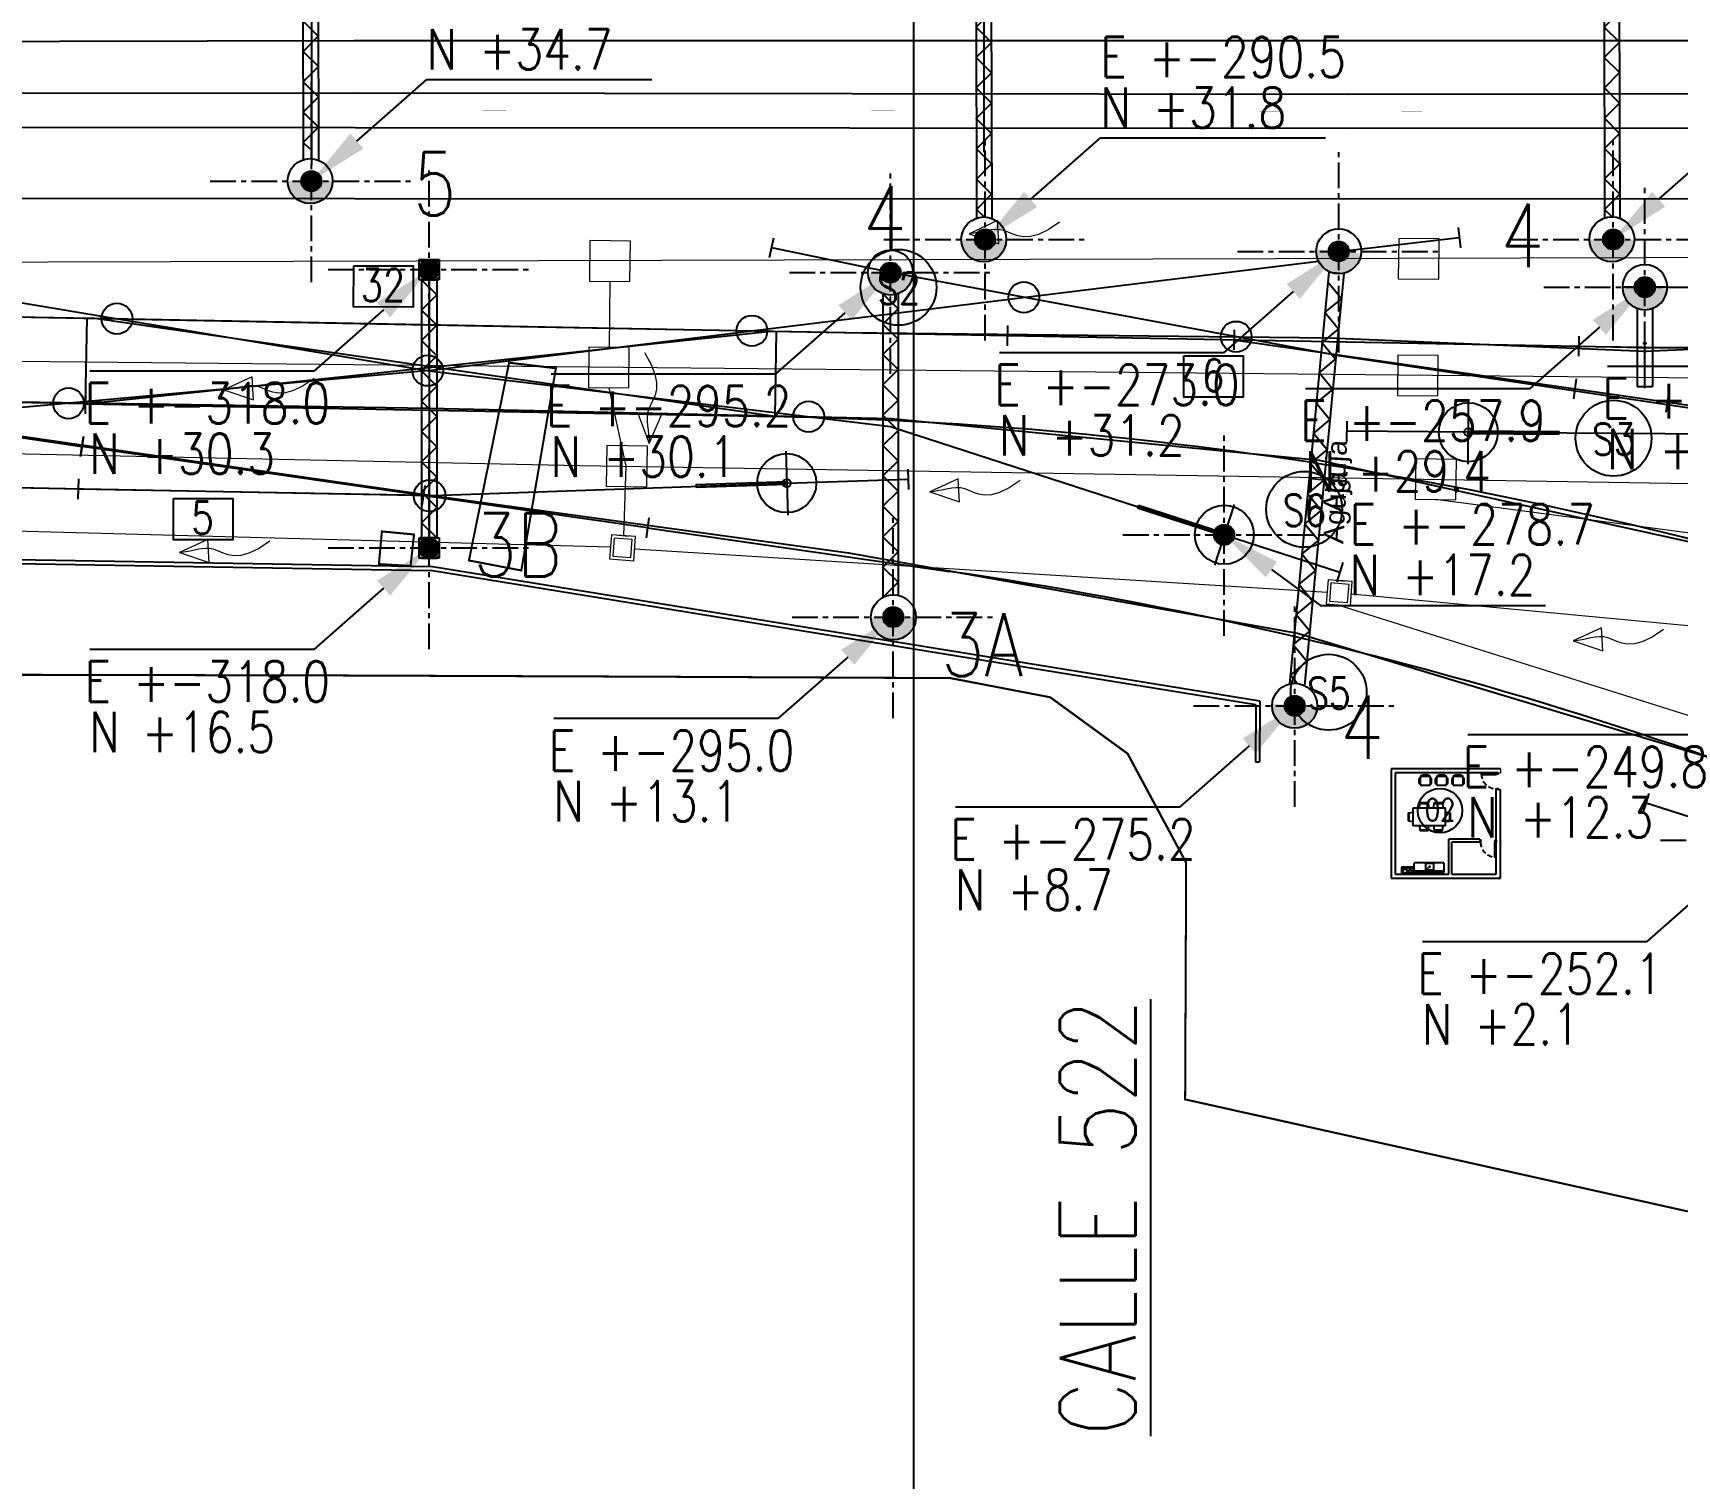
# Model space of a CAD drawing. Header units: millimetres. Extents: x -940 to 1351, y -586 to 711.
# Drawn here: x 261.7 to 343, y 254.4 to 325.9 of the extents above; entities that cross this region are included whole.
import ezdxf
from ezdxf import colors
from ezdxf.entities.mleader import LeaderData, LeaderLine
from ezdxf.enums import TextEntityAlignment as Align
from ezdxf.math import Vec2, Vec3

# ---------------------------------------------------------------- set-up
doc = ezdxf.new("R2010")
doc.units = ezdxf.units.MM
doc.linetypes.add('CENTER', pattern=[50.8, 31.75, -6.35, 6.35, -6.35])
doc.linetypes.add('DASHED2', pattern=[0.375, 0.25, -0.125])
for name, color, linetype in [('00-FUNDACIONES', 3, 'Continuous'), ('00-perfiles', 3, 'Continuous'), ('_FO TESUR', 6, 'Continuous'), ('camaras', 142, 'Continuous'), ('Cambios 1.8', 4, 'Continuous'), ('Catenaria', 2, 'Continuous'), ('CI-Abertura', 1, 'Continuous'), ('CI-Encofrado-g', 4, 'Continuous'), ('CI-Mampostería', 4, 'Continuous'), ('CI-mobiliario', 1, 'Continuous'), ('CI-Sanitarios', 1, 'Continuous'), ('ENad-camaras', 142, 'Continuous'), ('ENad-dato 26 dic 14', 141, 'Continuous'), ('ENad-Vias principales', 2, 'Continuous'), ('GE-Background', 252, 'Continuous'), ('GE-Cotas', 1, 'Continuous'), ('GE-Simbologia', 2, 'Continuous'), ('GE-Textos', 3, 'Continuous'), ('GE-Titulos', 4, 'Continuous'), ('LIMITE PREDIO', 252, 'Continuous'), ('ME-Vias con catenarias', 30, 'Continuous'), ('Nombre de secciòn de emparrillado', 70, 'Continuous'), ('numero locales', 3, 'Continuous'), ('Scr Aguja', 1, 'Continuous'), ('tijera 1 - 8', 4, 'Continuous'), ('unifilar VIAS Ppales', 5, 'DASHED2')]:
    doc.layers.add(name, color=color, linetype=linetype)
for name, color, linetype, lineweight in [('Catenaria textos', 253, 'Continuous', 15), ('CI-DRENAJES ZONA VIAS', 5, 'Continuous', 9), ('CI-PLUVIALES', 3, 'Continuous', 9)]:
    doc.layers.add(name, color=color, linetype=linetype, lineweight=lineweight)
doc.styles.add('Romans', font='romans.shx', dxfattribs={"width": 0.8})
doc.styles.add('Romans PF', font='romans.shx', dxfattribs={"width": 0.8})
doc.styles.get("Standard").update_dxf_attribs({"font": 'arial.ttf'})

# ---------------------------------------------------------------- blocks, each defined once
blk = doc.blocks.new('CB8der')
for p, q in [((0.5, 11.2), (-0.5, 11.2)), ((0, 11.2), (0, -17.05)), ((0, 0), (-2.115, -16.918)), ((0.5, 0), (-0.5, 0)), ((-2.611, -16.856), (-1.619, -16.98)), ((0.5, -17.05), (-0.5, -17.05))]:
    blk.add_line(p, q)
blk = doc.blocks.new('cruce union doble')
at = {"layer": 'tijera 1 - 8'}
for p, q in [((6413336.831, 6135450.078), (6413336.688, 6135449.088)), ((6413364.721, 6135445.552), (6413336.76, 6135449.583)), ((6413342.55, 6135448.748), (6413370.511, 6135444.718)), ((6413353.706, 6135447.645), (6413346.778, 6135448.644)), ((6413336.579, 6135446.971), (6413336.598, 6135447.971)), ((6413353.706, 6135447.645), (6413360.705, 6135447.514)), ((6413353.635, 6135447.15), (6413336.588, 6135447.471)), ((6413353.564, 6135446.656), (6413346.565, 6135446.787)), ((6413353.635, 6135447.15), (6413370.682, 6135446.83)), ((6413370.691, 6135447.33), (6413370.673, 6135446.33)), ((6413353.564, 6135446.656), (6413360.492, 6135445.657)), ((6413370.439, 6135444.223), (6413370.582, 6135445.213))]:
    blk.add_line(p, q, dxfattribs=at)
blk = doc.blocks.new('CAMARA DRENAJE RANURADO')
at = {"layer": 'CI-DRENAJES ZONA VIAS', "ltscale": 2}
blk.add_lwpolyline([(0, -1), (2, -1), (2, 1), (0, 1)], close=True, dxfattribs=at)
blk = doc.blocks.new('CAMARA PL')
at = {"layer": 'CI-PLUVIALES', "ltscale": 2}
for points in [[(0, -0.6), (1.2, -0.6), (1.2, 0.6), (0, 0.6)], [(0.15, -0.45), (1.05, -0.45), (1.05, 0.45), (0.15, 0.45)]]:
    blk.add_lwpolyline(points, close=True, dxfattribs=at)
blk.add_lwpolyline([(0.35, 0.6), (0.85, 0.6)], dxfattribs=at)
blk = doc.blocks.new('CAMB')
at = {"layer": 'GE-Simbologia'}
blk.add_lwpolyline([(6413053.115, 6135476.254), (6413056.051, 6135476.254), (6413056.051, 6135474.216), (6413053.115, 6135474.216)], close=True, dxfattribs=at)
at = {"layer": 'GE-Textos', "style": 'Romans', "width": 0.8}
blk.add_attdef('10', text='', height=1.6, dxfattribs=at).set_placement((6413054.56, 6135474.5), align=Align.CENTER)
blk = doc.blocks.new('numeros locales')
at = {"layer": 'numero locales', "color": 2}
blk.add_circle((0, 0), 1.099, dxfattribs=at)
at = {"layer": 'numero locales', "style": 'Romans', "width": 0.8}
blk.add_attdef('24', text='', height=1.1, dxfattribs=at).set_placement((0.008, -0.511), align=Align.CENTER)
blk = doc.blocks.new('tipo de vias')
at = {"layer": 'Nombre de secciòn de emparrillado', "color": 2}
blk.add_circle((-0.135, -0.628), 1.876, dxfattribs=at)
at = {"layer": 'Nombre de secciòn de emparrillado', "style": 'Romans', "width": 0.8}
blk.add_attdef('S10', text='', height=1.562, dxfattribs=at).set_placement((-0.123, -1.455), align=Align.CENTER)
blk = doc.blocks.new('A$C6F447D39')
at = {"linetype": 'Continuous', "ltscale": 4}
blk.add_line((0.5, 13.762), (0.5, 1), dxfattribs=at)
at = {"layer": 'Catenaria', "linetype": 'Continuous', "ltscale": 4}
for p, q in [((0, 14.762), (1, 14.762)), ((0, 13.762), (0, 14.762)), ((0.125, 13.762), (1, 14.762)), ((1, 14.762), (1, 13.762)), ((1, 13.762), (0, 13.762)), ((0.125, 13.762), (0.875, 13.762)), ((0, 1), (1, 1)), ((0, 0), (0, 1)), ((0, 1), (1, 0)), ((0.125, 1), (0.125, 1.1)), ((0.875, 1), (0.125, 1)), ((1, 1), (1, 0)), ((1, 0), (0, 0)), ((0.125, 0), (0.875, 0))]:
    blk.add_line(p, q, dxfattribs=at)
at = {"layer": 'Catenaria'}
for p, q in [((0.125, 13.762), (0.125, 1.1)), ((0.875, 13.762), (0.875, 1))]:
    blk.add_line(p, q, dxfattribs=at)
blk.add_lwpolyline([(0.875, 1), (0.125, 1.751), (0.875, 2.501), (0.125, 3.252), (0.875, 4.003), (0.125, 4.753), (0.875, 5.504), (0.125, 6.255), (0.875, 7.006), (0.125, 7.756), (0.875, 8.507), (0.125, 9.258), (0.875, 10.008), (0.125, 10.759), (0.875, 11.51), (0.125, 12.26), (0.875, 13.011), (0.125, 13.762)], dxfattribs=at)
blk = doc.blocks.new('A$C0E6C2C1E')
at = {"layer": 'Catenaria'}
for points in [[(2.226, 23.689), (0, 23.689, 1)], [(2.235, 1.113), (0.009, 1.113, 1)]]:
    blk.add_hatch(color=256, dxfattribs=at).paths.add_polyline_path(points)
at = {"linetype": 'Continuous', "ltscale": 4}
blk.add_line((1.491, 12.358), (0.739, 12.365), dxfattribs=at)
at = {"layer": 'Catenaria'}
for p, q in [((0.72, 22.617), (1.469, 22.619)), ((0.72, 22.617), (0.758, 2.164)), ((1.469, 22.617), (1.513, 2.155))]:
    blk.add_line(p, q, dxfattribs=at)
blk.add_lwpolyline([(1.135, 2.226), (0.761, 2.597), (1.51, 3.35), (0.758, 4.099), (1.507, 4.851), (0.755, 5.6), (1.504, 6.353), (0.752, 7.102), (1.501, 7.854), (0.749, 8.603), (1.498, 9.355), (0.745, 10.104), (1.494, 10.857), (0.742, 11.606), (1.491, 12.358), (0.739, 13.107), (1.488, 13.859), (0.736, 14.609), (1.485, 15.361), (0.732, 16.11), (1.482, 16.862), (0.729, 17.611), (1.478, 18.364), (0.726, 19.113), (1.475, 19.865), (0.723, 20.614), (1.472, 21.366), (0.72, 22.115)], dxfattribs=at)
for centre in [(1.113, 23.689), (1.122, 1.113)]:
    blk.add_circle(centre, 1.113, dxfattribs=at)
blk = doc.blocks.new('A$C401A678C')
at = {"layer": 'Catenaria'}
for points in [[(2.231, 28.62), (0.005, 28.62, 1)], [(2.226, 1.113), (0, 1.113, 1)]]:
    blk.add_hatch(color=256, dxfattribs=at).paths.add_polyline_path(points)
for p, q in [((0.724, 27.548), (1.474, 27.549)), ((0.724, 27.548), (0.772, 2.172)), ((1.474, 27.548), (1.529, 2.145))]:
    blk.add_line(p, q, dxfattribs=at)
for points in [[(0.77, 6.027), (1.519, 6.779), (0.766, 7.528), (1.515, 8.281), (0.763, 9.03), (1.512, 9.782), (0.76, 10.531), (1.509, 11.283), (0.757, 12.032), (1.506, 12.785), (0.753, 13.534), (1.502, 14.286), (0.75, 15.035), (1.499, 15.788), (0.747, 16.537), (1.496, 17.289), (0.744, 18.038), (1.493, 18.79), (0.741, 19.539), (1.49, 20.292), (0.737, 21.041), (1.486, 21.793), (0.734, 22.542), (1.483, 23.294), (0.731, 24.043), (1.48, 24.796), (0.728, 25.545), (1.477, 26.297), (0.724, 27.046)], [(0.77, 6.027), (1.522, 5.278), (0.773, 4.526), (1.525, 3.776), (0.776, 3.024), (1.098, 2.703)]]:
    blk.add_lwpolyline(points, dxfattribs=at)
for centre in [(1.118, 28.62), (1.113, 1.113)]:
    blk.add_circle(centre, 1.113, dxfattribs=at)
blk = doc.blocks.new('A$C07126A32')
at = {"layer": 'Catenaria'}
for points in [[(2.226, 18.152), (0, 18.166, 1)], [(2.265, 1.133), (0.039, 1.093, 1)]]:
    blk.add_hatch(color=256, dxfattribs=at).paths.add_polyline_path(points)
for p, q in [((0.731, 17.114), (0.638, 2.1)), ((1.482, 17.109), (1.39, 2.2))]:
    blk.add_line(p, q, dxfattribs=at)
blk.add_lwpolyline([(0.638, 2.1), (1.394, 2.846), (0.648, 3.601), (1.403, 4.348), (0.657, 5.103), (1.412, 5.849), (0.666, 6.604), (1.421, 7.35), (0.675, 8.106), (1.431, 8.852), (0.685, 9.607), (1.44, 10.353), (0.694, 11.108), (1.449, 11.854), (0.703, 12.61), (1.459, 13.356), (0.713, 14.111), (1.468, 14.857), (0.722, 15.612), (1.477, 16.358), (0.731, 17.114)], dxfattribs=at)
for centre in [(1.113, 18.159), (1.152, 1.113)]:
    blk.add_circle(centre, 1.113, dxfattribs=at)
blk = doc.blocks.new('A$C0E88229D')
at = {"layer": 'Catenaria'}
blk.add_hatch(color=256, dxfattribs=at).paths.add_polyline_path([(2.226, 4.906), (0, 4.906, 1)])
at = {"linetype": 'Continuous', "ltscale": 4}
blk.add_line((1.113, 0), (1.113, 3.161), dxfattribs=at)
at = {"color": 1}
for p, q in [((1.013, 2.129), (1.113, 2.129)), ((1.013, 1.729), (1.113, 1.729)), ((1.113, 2.129), (1.213, 2.129)), ((1.113, 1.729), (1.213, 1.729))]:
    blk.add_line(p, q, dxfattribs=at)
at = {"layer": 'Catenaria'}
for p, q in [((0, 4.906), (2.226, 4.906)), ((0.738, 3.858), (0.738, 0)), ((1.488, 3.858), (1.488, 0))]:
    blk.add_line(p, q, dxfattribs=at)
at = {"layer": 'Catenaria', "linetype": 'Continuous', "ltscale": 4}
for p, q in [((1.488, 1.929), (0.738, 1.929)), ((1.488, 0), (0.738, 0))]:
    blk.add_line(p, q, dxfattribs=at)
at = {"layer": 'Catenaria'}
blk.add_circle((1.113, 4.906), 1.113, dxfattribs=at)
blk = doc.blocks.new('A$C78B27864')
at = {"color": 3, "linetype": 'Continuous', "ltscale": 4}
blk.add_line((4.978, 2.076), (4.978, -1.076), dxfattribs=at)
at = {"color": 1}
blk.add_line((0.488, 0.564), (0.488, 0.435), dxfattribs=at)
at = {"layer": 'Catenaria', "color": 4, "linetype": 'Continuous', "ltscale": 4}
blk.add_line((10.978, 1), (10.978, 0), dxfattribs=at)
at = {"layer": 'Catenaria', "color": 3, "linetype": 'Continuous', "ltscale": 4}
for p, q in [((4.988, 0.564), (0.488, 0.564)), ((4.988, 0.435), (0.488, 0.435)), ((4.978, 0.5), (10.978, 0.5))]:
    blk.add_line(p, q, dxfattribs=at)
at = {"layer": 'Catenaria', "color": 1, "linetype": 'Continuous', "ltscale": 4}
for radius in [1.459, 0.2]:
    blk.add_circle((4.978, 0.5), radius, dxfattribs=at)
blk = doc.blocks.new('Muerto de anclaje')
at = {"layer": 'Catenaria', "color": 4, "linetype": 'Continuous', "ltscale": 4}
blk.add_line((349.682, 291.64), (349.69, 292.64), dxfattribs=at)
at = {"layer": 'Catenaria', "color": 3, "linetype": 'Continuous', "ltscale": 4}
blk.add_line((355.686, 292.093), (349.686, 292.14), dxfattribs=at)
at = {"layer": 'Catenaria', "color": 1, "linetype": 'Continuous', "ltscale": 4}
blk.add_circle((355.686, 292.093), 0.2, dxfattribs=at)
blk = doc.blocks.new('COORDENADAS 4.0')
at = {"layer": 'GE-Cotas', "ltscale": 4}
h = blk.add_hatch(color=256, dxfattribs=at)
h.dxf.hatch_style = 1
h.paths.add_polyline_path([(0, 0.5, 0.414214), (-0.5, 0), (0, 0)])
h.paths.add_polyline_path([(0, 0.5), (0, 0), (0.5, 0, 0.414214)])
h.paths.add_polyline_path([(0.5, 0), (0, 0), (0, -0.5, 0.414214)])
h.paths.add_polyline_path([(0, 0), (-0.5, 0, 0.414214), (0, -0.5)])
at = {"layer": 'GE-Cotas', "linetype": 'CENTER', "ltscale": 0.04}
for p, q in [((0, -5), (0, 5)), ((-5, 0), (5, 0))]:
    blk.add_line(p, q, dxfattribs=at)
at = {"layer": 'GE-Cotas', "ltscale": 4}
blk.add_circle((0, 0), 0.5, dxfattribs=at)
at = {"layer": 'GE-Cotas', "color": 3, "ltscale": 4, "style": 'Romans', "width": 0.8}
for tag, p in [('COORDENADASX', (5.7, 8.02)), ('COORDENADASY', (5.7, 5.518))]:
    blk.add_attdef(tag, p, '', height=2, dxfattribs=at)
at = {"layer": 'GE-Cotas', "color": 2, "ltscale": 4}
ml = blk.add_multileader_mtext('Standard', dxfattribs=at)
ml.set_content('', color=2)
ml.set_leader_properties()
ml.build(insert=Vec2(0, 0))
ml.multileader.update_dxf_attribs({"text_right_attachment_type": 6, "dogleg_length": 0.36, "arrow_head_size": 3})
ctx = ml.context
ctx.base_point, ctx.arrow_head_size = Vec3(16.826, 5.02), 3
ctx.right_attachment = 6
notes = []
notes.append((ctx, [(0, (1, 1, 0), (5.7, 5.02), (1, 0), 11.126, [(0, [(0, 0)], 0, [])])]))
ctx.mtext.insert, ctx.mtext.flow_direction = Vec3(18.826, 7.02), 5
for ctx, leaders in notes:
    for number, flags, end, landing, length, lines in leaders:
        leader = LeaderData()
        leader.index, (leader.has_last_leader_line, leader.has_dogleg_vector, leader.attachment_direction) = number, flags
        leader.last_leader_point, leader.dogleg_vector, leader.dogleg_length = Vec3(end), Vec3(landing), length
        for number, points, colour, breaks in lines:
            line = LeaderLine()
            line.index, line.vertices, line.color, line.breaks = number, Vec3.list(points), colors.encode_raw_color(colour), breaks
            leader.lines.append(line)
        ctx.leaders.append(leader)
blk = doc.blocks.new('COORDENADAS 4.1')
at = {"layer": 'GE-Cotas', "ltscale": 4}
h = blk.add_hatch(color=256, dxfattribs=at)
h.dxf.hatch_style = 1
h.paths.add_polyline_path([(0, 0.5, 0.414214), (-0.5, 0), (0, 0)])
h.paths.add_polyline_path([(0, 0.5), (0, 0), (0.5, 0, 0.414214)])
h.paths.add_polyline_path([(0.5, 0), (0, 0), (0, -0.5, 0.414214)])
h.paths.add_polyline_path([(0, 0), (-0.5, 0, 0.414214), (0, -0.5)])
at = {"layer": 'GE-Cotas', "linetype": 'CENTER', "ltscale": 0.04}
for p, q in [((0, -5), (0, 5)), ((-5, 0), (5, 0))]:
    blk.add_line(p, q, dxfattribs=at)
at = {"layer": 'GE-Cotas', "ltscale": 4}
blk.add_circle((0, 0), 0.5, dxfattribs=at)
at = {"layer": 'GE-Cotas', "color": 3, "ltscale": 4, "style": 'Romans', "width": 0.8}
for tag, p in [('COORDENADASX', (-17.032, -7.6)), ('COORDENADASY', (-16.804, -10.102))]:
    blk.add_attdef(tag, p, '', height=2, dxfattribs=at)
at = {"layer": 'GE-Cotas', "color": 2, "ltscale": 4}
ml = blk.add_multileader_mtext('Standard', dxfattribs=at)
ml.set_content('', color=2)
ml.set_leader_properties()
ml.build(insert=Vec2(0, 0))
ml.multileader.update_dxf_attribs({"text_right_attachment_type": 6, "dogleg_length": 0.36, "arrow_head_size": 3})
ctx = ml.context
ctx.base_point, ctx.arrow_head_size = Vec3(-18.777, -3.02), 3
ctx.right_attachment, ctx.text_align_type = 6, 2
notes = []
notes.append((ctx, [(0, (1, 1, 0), (-5.7, -5.02), (-1, 0), 9.077, [(0, [(0, 0)], 0, [])])]))
ctx.mtext.insert, ctx.mtext.alignment, ctx.mtext.flow_direction = Vec3(-16.777, -1.02), 3, 5
for ctx, leaders in notes:
    for number, flags, end, landing, length, lines in leaders:
        leader = LeaderData()
        leader.index, (leader.has_last_leader_line, leader.has_dogleg_vector, leader.attachment_direction) = number, flags
        leader.last_leader_point, leader.dogleg_vector, leader.dogleg_length = Vec3(end), Vec3(landing), length
        for number, points, colour, breaks in lines:
            line = LeaderLine()
            line.index, line.vertices, line.color, line.breaks = number, Vec3.list(points), colors.encode_raw_color(colour), breaks
            leader.lines.append(line)
        ctx.leaders.append(leader)
blk = doc.blocks.new('COORDENADAS 4.6')
at = {"layer": 'GE-Cotas', "ltscale": 4}
h = blk.add_hatch(color=256, dxfattribs=at)
h.dxf.hatch_style = 1
h.paths.add_polyline_path([(0, 0.5, 0.414214), (-0.5, 0), (0, 0)])
h.paths.add_polyline_path([(0, 0.5), (0, 0), (0.5, 0, 0.414214)])
h.paths.add_polyline_path([(0.5, 0), (0, 0), (0, -0.5, 0.414214)])
h.paths.add_polyline_path([(0, 0), (-0.5, 0, 0.414214), (0, -0.5)])
at = {"layer": 'GE-Cotas', "linetype": 'CENTER', "ltscale": 0.04}
for p, q in [((0, -5), (0, 5)), ((-5, 0), (5, 0))]:
    blk.add_line(p, q, dxfattribs=at)
at = {"layer": 'GE-Cotas', "ltscale": 4}
blk.add_circle((0, 0), 0.5, dxfattribs=at)
at = {"layer": 'GE-Cotas', "color": 3, "ltscale": 4, "style": 'Romans', "width": 0.8}
for tag, p in [('COORDENADASX', (6.203, -0.484)), ('COORDENADASY', (6.203, -2.985))]:
    blk.add_attdef(tag, p, '', height=2, dxfattribs=at)
at = {"layer": 'GE-Cotas', "color": 2, "ltscale": 4}
ml = blk.add_multileader_mtext('Standard', dxfattribs=at)
ml.set_content('', color=2)
ml.set_leader_properties()
ml.build(insert=Vec2(0, 0))
ml.multileader.update_dxf_attribs({"text_right_attachment_type": 6, "dogleg_length": 0.36, "arrow_head_size": 2.9})
ctx = ml.context
ctx.base_point, ctx.arrow_head_size, ctx.plane_origin = Vec3(15.884, -3.5), 2.9, Vec3(-0.942, 4.061)
ctx.right_attachment = 6
notes = []
notes.append((ctx, [(0, (1, 1, 0), (4.758, -3.5), (1, 0), 11.126, [(0, [(0, 0)], 0, [])])]))
ctx.mtext.insert, ctx.mtext.flow_direction = Vec3(17.884, -1.5), 5
for ctx, leaders in notes:
    for number, flags, end, landing, length, lines in leaders:
        leader = LeaderData()
        leader.index, (leader.has_last_leader_line, leader.has_dogleg_vector, leader.attachment_direction) = number, flags
        leader.last_leader_point, leader.dogleg_vector, leader.dogleg_length = Vec3(end), Vec3(landing), length
        for number, points, colour, breaks in lines:
            line = LeaderLine()
            line.index, line.vertices, line.color, line.breaks = number, Vec3.list(points), colors.encode_raw_color(colour), breaks
            leader.lines.append(line)
        ctx.leaders.append(leader)
blk = doc.blocks.new('cat')
at = {"layer": 'Catenaria', "linetype": 'Continuous', "ltscale": 4}
for p, q in [((-323.789, 62.474), (-323.789, 35.474)), ((-290.549, 53.094), (-290.549, 36.09)), ((-342.491, 28.03), (-317.966, 27.558)), ((-372.485, 27.003), (-317.939, 19.14)), ((-317.966, 27.558), (-297.33, 27.174)), ((-297.33, 27.174), (-273.429, 26.917)), ((-342.491, 23.815), (-317.966, 23.436)), ((-317.966, 23.436), (-295.102, 22.925)), ((-295.102, 22.925), (-273.966, 20.871)), ((-342.491, 19.584), (-317.796, 19.119)), ((-317.939, 19.14), (-297.237, 16.288)), ((-297.237, 16.288), (-275.038, 12.302)), ((-275.038, 12.302), (-250.978, 5.049))]:
    blk.add_line(p, q, dxfattribs=at)
at = {"layer": 'Catenaria'}
for p, q in [((-346.991, 30.128), (-317.966, 25.281)), ((-318.466, 30.784), (-317.466, 29.784)), ((-317.966, 25.298), (-273.998, 30.706)), ((-273.343, 26.091), (-295.157, 30.139)), ((-273.429, 26.917), (-257.858, 26.246)), ((-317.966, 25.298), (-347.491, 22.606)), ((-317.966, 25.281), (-295.157, 22.528)), ((-295.157, 22.528), (-278.649, 17.174)), ((-273.966, 20.871), (-248.947, 15.352)), ((-317.796, 19.119), (-300.283, 19.727))]:
    blk.add_line(p, q, dxfattribs=at)
at = {"layer": 'Catenaria', "ltscale": 4}
for p, q in [((-257.858, 26.246), (-242.925, 26.93)), ((-273.343, 26.091), (-242.925, 21.543)), ((-266.584, 22.246), (-222.963, 21.957))]:
    blk.add_line(p, q, dxfattribs=at)
at = {"layer": 'Catenaria', "linetype": 'Continuous', "ltscale": 4}
for centre, radius in [((-288.561, 28.915), 0.761), ((-333.399, 27.858), 0.761), ((-302.007, 27.261), 0.761), ((-278.063, 26.967), 0.761), ((-318.034, 25.292), 0.761), ((-335.793, 23.673), 0.761), ((-299.202, 23.016), 0.761), ((-317.945, 19.102), 0.783)]:
    blk.add_circle(centre, radius, dxfattribs=at)
at = {"layer": 'CI-Sanitarios'}
for p, q in [((-334.958, 23.657), (-334.878, 27.886)), ((-300.864, 23.016), (-300.784, 27.244))]:
    blk.add_line(p, q, dxfattribs=at)
at = {"layer": 'Catenaria', "linetype": 'Continuous', "ltscale": 4}
for name, p in [('A$C401A678C', (-324.962, 33.548)), ('A$C0E6C2C1E', (-291.664, 30.663)), ('A$C0E6C2C1E', (-260.611, 30.669)), ('A$C6F447D39', (-318.466, 16.022))]:
    blk.add_blockref(name, p, dxfattribs=at)
at = {"layer": 'Catenaria'}
for p, rotation in [((-701.553, -185.902), 348.6019713840136), ((44.835, 364.078), 186.9324822908875), ((-678.664, -170.728), 342.6584669408429)]:
    blk.add_blockref('Muerto de anclaje', p, dxfattribs=dict(at, rotation=rotation))
at = {"layer": 'Catenaria', "linetype": 'Continuous', "ltscale": 4}
for name, p, rotation in [('A$C0E6C2C1E', (-276.395, 7.719), 354.446165186082), ('A$C78B27864', (-261.603, 22.708), 179.5534143061671), ('A$C78B27864', (-305.242, 19.066), 1.855351607888665), ('A$C78B27864', (-283.538, 18.234), 342.0257110173359)]:
    blk.add_blockref(name, p, dxfattribs=dict(at, rotation=rotation))
at = {"layer": 'Catenaria', "ltscale": 2, "rotation": 0.3541154937035739}
blk.add_blockref('A$C07126A32', (-296.157, 11.974), dxfattribs=at)
at = {"layer": 'Catenaria', "linetype": 'Continuous', "ltscale": 4, "xscale": -1}
blk.add_blockref('A$C0E88229D', (-256.745, 24.511), dxfattribs=at)
at = {"layer": 'GE-Cotas', "ltscale": 4}
for name, p, values in [('COORDENADAS 4.0', (-323.787, 34.661), {'COORDENADASY': 'N +34.7', 'COORDENADASX': 'E +-323.8'}), ('COORDENADAS 4.0', (-290.479, 31.776), {'COORDENADASY': 'N +31.8', 'COORDENADASX': 'E +-290.5'}), ('COORDENADAS 4.0', (-259.426, 31.782), {'COORDENADASY': 'N +31.8', 'COORDENADASX': 'E +-259.4'}), ('COORDENADAS 4.1', (-272.995, 31.189), {'COORDENADASY': 'N +31.2', 'COORDENADASX': 'E +-273.0'}), ('COORDENADAS 4.1', (-317.966, 30.284), {'COORDENADASY': 'N +30.3', 'COORDENADASX': 'E +-318.0'}), ('COORDENADAS 4.1', (-295.157, 30.139), {'COORDENADASY': 'N +30.1', 'COORDENADASX': 'E +-295.2'}), ('COORDENADAS 4.1', (-242.925, 30.521), {'COORDENADASY': 'N +30.5', 'COORDENADASX': 'E +-242.9'}), ('COORDENADAS 4.1', (-257.858, 29.417), {'COORDENADASY': 'N +29.4', 'COORDENADASX': 'E +-257.9'}), ('COORDENADAS 4.6', (-278.661, 17.174), {'COORDENADASY': 'N +17.2', 'COORDENADASX': 'E +-278.7'}), ('COORDENADAS 4.1', (-317.966, 16.522), {'COORDENADASY': 'N +16.5', 'COORDENADASX': 'E +-318.0'}), ('COORDENADAS 4.1', (-295.019, 13.105), {'COORDENADASY': 'N +13.1', 'COORDENADASX': 'E +-295.0'}), ('COORDENADAS 4.1', (-249.833, 12.302), {'COORDENADASY': 'N +12.3', 'COORDENADASX': 'E +-249.8'}), ('COORDENADAS 4.1', (-275.17, 8.718), {'COORDENADASY': 'N +8.7', 'COORDENADASX': 'E +-275.2'}), ('COORDENADAS 4.1', (-252.082, 2.07), {'COORDENADASY': 'N +2.1', 'COORDENADASX': 'E +-252.1'})]:
    blk.add_blockref(name, p, dxfattribs=at).add_auto_attribs(values)
at = {"layer": 'GE-Simbologia'}
ref = blk.add_blockref('CAMB', (-6435655.863, -6112071.715), dxfattribs=dict(at, rotation=359.7915328183228))
ref.add_attrib('C10', '32', dxfattribs={"layer": 'GE-Textos', "height": 1.6, "style": 'Romans', "width": 0.8}).set_placement((-320.252, 28.719), align=Align.CENTER)
ref = blk.add_blockref('CAMB', (-6413333.768, -6135450.236), dxfattribs=at)
ref.add_attrib('C10', '6', dxfattribs={"layer": 'GE-Textos', "height": 1.6, "style": 'Romans', "width": 0.8}).set_placement((-279.207, 24.263), align=Align.CENTER)
ref = blk.add_blockref('CAMB', (-6413383.725, -6135457.285), dxfattribs=at)
ref.add_attrib('C10', '5', dxfattribs={"layer": 'GE-Textos', "height": 1.6, "rotation": 0.20847, "style": 'Romans', "width": 0.8}).set_placement((-329.165, 17.216), align=Align.CENTER)
at = {"layer": 'Catenaria textos', "char_height": 5, "width": 356.77791, "attachment_point": 1, "line_spacing_factor": 1.200001, "style": 'Romans PF'}
for s, insert in [('{\\H0.625x;\\C3;5}', (-318.763, 36.086)), ('{\\H0.625x;\\C3;4}', (-296.52, 34.406)), ('{\\H0.625x;\\C3;4}', (-264.998, 33.531)), ('{\\H0.625x;\\C3;3B}', (-315.78, 18.237)), ('{\\H0.625x;\\C3;3A}', (-292.654, 13.302)), ('{\\H0.625x;\\C3;4}', (-272.924, 9.227))]:
    blk.add_mtext(s, dxfattribs=dict(at, insert=insert))

msp = doc.modelspace()

# ---------------------------------------------------------------- linework, layer by layer
at = {"layer": '00-perfiles'}
msp.add_line((305.203, 348.489), (305.203, -109.689), dxfattribs=at)
at = {"layer": '_FO TESUR', "ltscale": 0.2}
msp.add_lwpolyline([(347.789, 317.682), (326.518, 317.667), (277.588, 317.691), (226.552, 317.728), (161.593, 317.705), (57.379, 317.619)], dxfattribs=at)
at = {"layer": 'camaras', "const_width": 0.1}
for points in [[(285.207, 309.582), (287.521, 309.308), (285.811, 299.31), (283.222, 299.805)], [(280.508, 301.088), (278.917, 301.241), (278.77, 299.627), (280.337, 299.533)]]:
    msp.add_lwpolyline(points, close=True, dxfattribs=at)
at = {"layer": 'Cambios 1.8'}
for p, q in [((264.605, 311.781), (298.172, 311.15)), ((298.356, 306.916), (264.605, 311.781)), ((264.262, 307.557), (298.172, 311.15)), ((264.262, 307.557), (298.356, 306.916))]:
    msp.add_line(p, q, dxfattribs=at)
at = {"layer": 'CI-Abertura'}
for points in [[(334.016, 289.258), (333.276, 289.258), (333.276, 289.223), (334.016, 289.223)], [(333.976, 285.88), (333.976, 285.14), (333.941, 285.14), (333.941, 285.88)]]:
    msp.add_lwpolyline(points, close=True, dxfattribs=at)
for points in [[(334.016, 289.258), (334.051, 289.258), (334.051, 289.248), (334.116, 289.248), (334.116, 289.298), (334.016, 289.298), (334.016, 289.258)], [(334.016, 288.518), (334.051, 288.518), (334.051, 288.528), (334.116, 288.528), (334.116, 288.478), (334.016, 288.478), (334.016, 288.518)], [(333.236, 285.88), (333.236, 285.915), (333.246, 285.915), (333.246, 285.98), (333.196, 285.98), (333.196, 285.88), (333.236, 285.88)], [(333.976, 285.88), (333.976, 285.915), (333.966, 285.915), (333.966, 285.98), (334.016, 285.98), (334.016, 285.88), (333.976, 285.88)]]:
    msp.add_lwpolyline(points, dxfattribs=at)
at = {"layer": 'CI-Abertura', "linetype": 'DASHED2'}
for centre in [(334.016, 289.258), (333.976, 285.88)]:
    msp.add_arc(centre, 0.74, 180, 270, dxfattribs=at)
at = {"layer": 'CI-DRENAJES ZONA VIAS', "ltscale": 2}
for points in [[(450.562, 315.057), (244.17, 314.498), (57.35, 318.293)], [(312.414, 316.527), (311.86, 316.154), (311.389, 315.927), (310.99, 315.819), (310.651, 315.802), (310.361, 315.849), (310.109, 315.935), (309.881, 316.031), (309.667, 316.112), (309.456, 316.155), (309.247, 316.164), (309.037, 316.147), (308.826, 316.113), (308.613, 316.068), (308.397, 316.023), (308.176, 315.984), (307.951, 315.961)], [(771.129, 306.216), (454.194, 307.724), (244.17, 309.8), (57.35, 313.595)], [(290.183, 313.61), (290.15, 310.345)], [(291.898, 310.08), (292.229, 309.5), (292.421, 309.013), (292.5, 308.608), (292.493, 308.269), (292.424, 307.983), (292.32, 307.737), (292.208, 307.517), (292.112, 307.31), (292.053, 307.103), (292.028, 306.894), (292.03, 306.684), (292.049, 306.471), (292.078, 306.255), (292.108, 306.036), (292.13, 305.814), (292.137, 305.587)], [(57.435, 309.365), (288.708, 304.504), (372.136, 303.152), (422.959, 302.578), (530.009, 301.284)], [(275.574, 308.804), (275.019, 308.432), (274.548, 308.205), (274.15, 308.097), (273.811, 308.08), (273.521, 308.127), (273.268, 308.213), (273.041, 308.309), (272.827, 308.39), (272.616, 308.433), (272.407, 308.442), (272.197, 308.425), (271.986, 308.391), (271.773, 308.346), (271.556, 308.301), (271.336, 308.262), (271.111, 308.239)], [(290.131, 308.346), (290.973, 304.467), (290.861, 301.02)], [(310.479, 303.762), (309.924, 303.389), (309.453, 303.163), (309.054, 303.054), (308.716, 303.037), (308.426, 303.085), (308.173, 303.17), (307.946, 303.266), (307.732, 303.347), (307.521, 303.39), (307.311, 303.4), (307.102, 303.383), (306.891, 303.348), (306.678, 303.304), (306.461, 303.258), (306.241, 303.22), (306.016, 303.197)], [(363.143, 298.573), (331.009, 302.819)], [(352.82, 289.203), (326.205, 297.601)]]:
    msp.add_lwpolyline(points, dxfattribs=at)
for points in [[(307.951, 315.961), (309.413, 315.468), (309.35, 316.612)], [(271.111, 308.239), (272.573, 307.746), (272.51, 308.89)], [(292.137, 305.587), (292.736, 307.009), (291.59, 307.03)], [(306.016, 303.197), (307.478, 302.703), (307.415, 303.847)]]:
    msp.add_lwpolyline(points, close=True, dxfattribs=at)
at = {"layer": 'CI-Encofrado-g', "ltscale": 0.2}
for p, q in [((51.641, 303.315), (281.319, 299.507)), ((51.437, 303.118), (281.316, 299.307)), ((322.121, 292.674), (281.316, 299.307)), ((322.321, 292.845), (281.319, 299.507)), ((322.121, 292.674), (322.11, 289.845)), ((322.321, 292.845), (322.31, 289.845)), ((322.11, 289.845), (322.31, 289.845))]:
    msp.add_line(p, q, dxfattribs=at)
at = {"layer": 'CI-Mampostería', "ltscale": 2}
for p, q in [((334.216, 289.498), (328.816, 289.498)), ((328.816, 289.498), (328.816, 284.098)), ((334.016, 289.298), (329.016, 289.298)), ((329.016, 289.298), (329.016, 284.298)), ((334.016, 284.298), (334.016, 288.478)), ((334.216, 284.098), (334.216, 288.478)), ((331.664, 284.298), (331.664, 286.03)), ((331.814, 286.03), (331.664, 286.03)), ((333.196, 286.03), (331.814, 286.03)), ((331.814, 284.298), (331.814, 285.88)), ((333.196, 285.88), (331.814, 285.88)), ((328.816, 284.098), (334.216, 284.098)), ((329.016, 284.298), (331.664, 284.298)), ((331.814, 284.298), (334.016, 284.298))]:
    msp.add_line(p, q, dxfattribs=at)
at = {"layer": 'CI-Mampostería', "lineweight": 5, "ltscale": 2}
for p, q in [((334.216, 289.498), (334.216, 289.298)), ((333.916, 289.298), (334.216, 289.298)), ((334.016, 288.478), (334.216, 288.478)), ((333.196, 285.88), (333.196, 286.03))]:
    msp.add_line(p, q, dxfattribs=at)
at = {"layer": 'CI-mobiliario'}
for p, q in [((330.209, 288.774), (330.209, 289.029)), ((330.269, 288.731), (330.269, 289.071)), ((330.689, 288.671), (330.329, 288.671)), ((330.361, 289.131), (330.658, 289.131)), ((330.749, 289.071), (330.749, 288.731)), ((330.81, 288.774), (330.81, 289.029)), ((331.018, 288.774), (331.018, 289.029)), ((331.078, 288.731), (331.078, 289.071)), ((331.498, 288.671), (331.138, 288.671)), ((331.169, 289.131), (331.467, 289.131)), ((331.558, 289.071), (331.558, 288.731)), ((331.619, 288.774), (331.619, 289.029)), ((331.827, 288.774), (331.827, 289.029)), ((331.887, 288.731), (331.887, 289.071)), ((332.307, 288.671), (331.947, 288.671)), ((331.978, 289.131), (332.275, 289.131)), ((332.367, 289.071), (332.367, 288.731)), ((332.428, 288.774), (332.428, 289.029)), ((329.326, 284.646), (329.326, 284.317)), ((329.926, 284.646), (329.326, 284.646)), ((329.926, 284.596), (329.326, 284.596)), ((329.926, 284.317), (329.926, 284.646)), ((330.522, 284.808), (330.522, 284.508)), ((330.606, 284.563), (330.699, 284.402)), ((330.72, 284.414), (330.628, 284.575)), ((329.926, 284.317), (329.326, 284.317)), ((331.415, 284.446), (329.953, 284.446)), ((330.579, 284.39), (330.579, 284.402)), ((330.579, 284.402), (330.593, 284.402)), ((330.593, 284.39), (330.579, 284.39)), ((330.854, 284.402), (330.84, 284.402)), ((330.84, 284.39), (330.854, 284.39)), ((330.854, 284.39), (330.854, 284.402))]:
    msp.add_line(p, q, dxfattribs=at)
at = {"layer": 'CI-mobiliario', "linetype": 'Continuous'}
for p, q in [((330.211, 287.577), (330.242, 287.777)), ((330.654, 287.777), (330.242, 287.777)), ((330.244, 287.789), (330.248, 287.814)), ((330.244, 287.789), (330.652, 287.789)), ((330.648, 287.814), (330.248, 287.814)), ((330.648, 287.814), (330.652, 287.789)), ((330.654, 287.777), (330.685, 287.577)), ((330.911, 287.577), (330.942, 287.777)), ((331.354, 287.777), (330.942, 287.777)), ((330.944, 287.789), (330.948, 287.814)), ((330.944, 287.789), (331.352, 287.789)), ((331.348, 287.814), (330.948, 287.814)), ((331.348, 287.814), (331.352, 287.789)), ((331.354, 287.777), (331.385, 287.577)), ((329.66, 287.327), (329.685, 287.331)), ((329.66, 287.327), (329.66, 286.927)), ((329.685, 286.923), (329.685, 287.33)), ((329.698, 287.332), (329.898, 287.364)), ((329.698, 287.332), (329.698, 286.921)), ((329.898, 287.577), (331.498, 287.577)), ((329.898, 286.677), (329.898, 287.577)), ((331.498, 286.677), (331.498, 287.577)), ((331.698, 287.333), (331.498, 287.364)), ((331.698, 287.332), (331.698, 286.921)), ((331.711, 286.923), (331.711, 287.331)), ((331.736, 287.327), (331.711, 287.331)), ((331.736, 287.327), (331.736, 286.927)), ((329.685, 286.923), (329.66, 286.927)), ((329.898, 286.889), (329.698, 286.921)), ((331.498, 286.677), (329.898, 286.677)), ((330.211, 286.677), (330.242, 286.477)), ((330.654, 286.477), (330.242, 286.477)), ((330.244, 286.464), (330.652, 286.464)), ((330.244, 286.464), (330.248, 286.439)), ((330.648, 286.439), (330.248, 286.439)), ((330.648, 286.439), (330.652, 286.464)), ((330.654, 286.477), (330.685, 286.677)), ((330.911, 286.677), (330.942, 286.477)), ((331.354, 286.477), (330.942, 286.477)), ((330.944, 286.464), (331.352, 286.464)), ((330.944, 286.464), (330.948, 286.439)), ((331.348, 286.439), (330.948, 286.439)), ((331.348, 286.439), (331.352, 286.464)), ((331.354, 286.477), (331.385, 286.677)), ((331.498, 286.89), (331.698, 286.921)), ((331.711, 286.923), (331.736, 286.927))]:
    msp.add_line(p, q, dxfattribs=at)
at = {"layer": 'CI-mobiliario'}
for points in [[(329.953, 284.383), (329.953, 284.833)], [(329.991, 284.871), (331.377, 284.871)], [(330.547, 284.833), (330.891, 284.833)], [(330.916, 284.808), (330.916, 284.508)], [(331.415, 284.833), (331.415, 284.383)], [(331.377, 284.346), (329.991, 284.346)], [(330.891, 284.483), (330.547, 284.483)], [(330.717, 284.421), (330.867, 284.421), (330.867, 284.371), (330.567, 284.371), (330.567, 284.421), (330.688, 284.421)]]:
    msp.add_lwpolyline(points, dxfattribs=at)
for centre, radius in [((329.501, 284.446), 0.1), ((329.581, 284.621), 0.015), ((329.626, 284.621), 0.005), ((329.671, 284.621), 0.015), ((330.716, 284.658), 0.025), ((330.716, 284.658), 0.0125), ((329.751, 284.446), 0.075), ((330.617, 284.396), 0.025), ((330.717, 284.396), 0.0187), ((330.817, 284.396), 0.025)]:
    msp.add_circle(centre, radius, dxfattribs=at)
for centre, radius, start, end in [((330.239, 289.02), 0.0313, 343.7398, 196.2602), ((330.239, 288.783), 0.0313, 163.7398, 16.2602), ((330.287, 289.118), 0.0219, 143.30994, 302.02741), ((330.509, 288.811), 0.4, 53.1301, 126.8699), ((330.329, 289.071), 0.06, 152.41556, 180), ((330.329, 288.731), 0.06, 180, 270), ((330.509, 288.768), 0.393, 57.57575, 122.42425), ((330.689, 288.731), 0.06, 270, 0), ((330.732, 289.118), 0.0219, 237.97259, 36.69006), ((330.689, 289.071), 0.06, 0, 27.58444), ((330.78, 289.02), 0.0313, 343.7398, 196.2602), ((330.78, 288.783), 0.0313, 163.7398, 16.2602), ((331.048, 289.02), 0.0313, 343.7398, 196.2602), ((331.048, 288.783), 0.0313, 163.7398, 16.2602), ((331.096, 289.118), 0.0219, 143.30994, 302.02741), ((331.318, 288.811), 0.4, 53.1301, 126.8699), ((331.138, 289.071), 0.06, 152.41556, 180), ((331.138, 288.731), 0.06, 180, 270), ((331.318, 288.768), 0.393, 57.57575, 122.42425), ((331.498, 288.731), 0.06, 270, 0), ((331.54, 289.118), 0.0219, 237.97259, 36.69006), ((331.498, 289.071), 0.06, 0, 27.58444), ((331.589, 289.02), 0.0313, 343.7398, 196.2602), ((331.589, 288.783), 0.0313, 163.7398, 16.2602), ((331.857, 289.02), 0.0313, 343.7398, 196.2602), ((331.857, 288.783), 0.0313, 163.7398, 16.2602), ((331.904, 289.118), 0.0219, 143.30994, 302.02741), ((332.127, 288.811), 0.4, 53.1301, 126.8699), ((331.947, 289.071), 0.06, 152.41556, 180), ((331.947, 288.731), 0.06, 180, 270), ((332.127, 288.768), 0.393, 57.57575, 122.42425), ((332.307, 288.731), 0.06, 270, 0), ((332.349, 289.118), 0.0219, 237.97259, 36.69006), ((332.307, 289.071), 0.06, 0, 27.58444), ((332.398, 289.02), 0.0313, 343.7398, 196.2602), ((332.398, 288.783), 0.0313, 163.7398, 16.2602), ((329.991, 284.833), 0.0375, 90, 180), ((330.547, 284.808), 0.025, 90, 180), ((330.617, 284.569), 0.0125, 30, 210), ((330.891, 284.808), 0.025, 0, 90), ((331.377, 284.833), 0.0375, 0, 90), ((329.991, 284.383), 0.0375, 180, 270), ((330.547, 284.508), 0.025, 180, 270), ((330.891, 284.508), 0.025, 270, 0), ((331.377, 284.383), 0.0375, 270, 0)]:
    msp.add_arc(centre, radius, start, end, dxfattribs=at)
at = {"layer": 'CI-PLUVIALES', "ltscale": 2}
for points in [[(251.486, 301.512), (290.217, 300.476)], [(273.372, 300.759), (272.818, 300.387), (272.347, 300.16), (271.948, 300.051), (271.609, 300.034), (271.32, 300.082), (271.067, 300.167), (270.839, 300.264), (270.625, 300.344), (270.415, 300.388), (270.205, 300.397), (269.995, 300.38), (269.784, 300.345), (269.571, 300.301), (269.355, 300.255), (269.134, 300.217), (268.909, 300.194)], [(326.85, 298.161), (460.023, 285.63)], [(342.283, 296.392), (341.729, 296.02), (341.258, 295.793), (340.859, 295.684), (340.52, 295.667), (340.231, 295.715), (339.978, 295.8), (339.75, 295.897), (339.536, 295.977), (339.326, 296.021), (339.116, 296.03), (338.906, 296.013), (338.695, 295.978), (338.482, 295.934), (338.266, 295.888), (338.046, 295.85), (337.82, 295.827)]]:
    msp.add_lwpolyline(points, dxfattribs=at)
for points in [[(268.909, 300.194), (270.371, 299.7), (270.308, 300.845)], [(337.82, 295.827), (339.282, 295.333), (339.219, 296.478)]]:
    msp.add_lwpolyline(points, close=True, dxfattribs=at)
at = {"layer": 'CI-PLUVIALES'}
msp.add_lwpolyline([(291.413, 300.384), (325.652, 298.239)], dxfattribs=at)
at = {"layer": 'CI-Sanitarios'}
for p, q in [((264.262, 307.557), (264.342, 311.786)), ((298.356, 306.916), (298.436, 311.145))]:
    msp.add_line(p, q, dxfattribs=at)
at = {"layer": 'ENad-camaras', "const_width": 0.1}
for points in [[(285.207, 309.582), (287.521, 309.308), (285.811, 299.31), (283.222, 299.805)], [(280.508, 301.088), (278.917, 301.241), (278.77, 299.627), (280.337, 299.533)]]:
    msp.add_lwpolyline(points, close=True, dxfattribs=at)
at = {"layer": 'ENad-dato 26 dic 14'}
for p, q in [((227.092, 294.225), (281.001, 294.109)), ((281.001, 294.109), (307.029, 293.988)), ((307.029, 293.988), (311.957, 293.04)), ((311.957, 293.04), (315.777, 290.254)), ((315.777, 290.254), (318.682, 284.853))]:
    msp.add_line(p, q, dxfattribs=at)
at = {"layer": 'ENad-Vias principales', "ltscale": 0.2}
for points in [[(550.567, 325.641), (520.532, 325.532), (450.13, 325.497), (326.558, 325.493), (277.545, 325.494), (226.62, 325.39), (161.749, 325.46), (57.253, 325.433)], [(550.567, 325.641), (520.532, 325.532), (450.13, 325.497), (326.558, 325.493), (277.545, 325.494), (226.62, 325.39), (161.749, 325.46), (57.253, 325.433)], [(226.74, 322.917), (277.681, 322.928), (326.641, 322.867), (390.443, 322.946), (450.145, 322.917), (520.581, 322.929), (560.299, 323.028)], [(226.74, 322.917), (277.681, 322.928), (326.641, 322.867), (390.443, 322.946), (450.145, 322.917), (520.581, 322.929), (560.299, 323.028)], [(561.933, 321.336), (520.158, 321.642), (450.094, 321.256), (326.517, 321.167), (277.59, 321.191), (226.553, 321.228), (161.592, 321.205), (57.376, 321.119)], [(561.933, 321.336), (520.158, 321.642), (450.094, 321.256), (326.517, 321.167), (277.59, 321.191), (226.553, 321.228), (161.592, 321.205), (57.376, 321.119)]]:
    msp.add_lwpolyline(points, dxfattribs=at)
at = {"layer": 'GE-Background'}
msp.add_line((324.452, 271.86), (318.632, 273.157), dxfattribs=at)
at = {"layer": 'LIMITE PREDIO', "const_width": 0.1}
for points in [[(318.657, 279.005), (318.682, 284.853), (315.777, 290.254), (311.957, 293.04), (307.029, 293.988), (290.268, 294.066), (276.47, 294.119), (264.262, 294.145), (263.924, 294.145), (227.092, 294.225)], [(324.452, 271.86), (318.632, 273.157), (318.657, 279.005)], [(697.421, 112.879), (697.299, 63.897), (526.361, 64.322), (524.461, 171.298), (466.335, 214.039), (402.358, 254.307), (399.65, 255.101), (324.452, 271.86)]]:
    msp.add_lwpolyline(points, dxfattribs=at)
at = {"layer": 'ME-Vias con catenarias', "ltscale": 0.5}
for p, q in [((230.511, 312.423), (264.605, 311.781)), ((298.172, 311.15), (309.844, 310.93)), ((338.089, 310.399), (339.763, 310.367)), ((263.919, 303.334), (260.991, 303.389))]:
    msp.add_line(p, q, dxfattribs=at)
at = {"layer": 'ME-Vias con catenarias'}
for p, q in [((337.918, 308.287), (342.492, 307.629)), ((292.052, 301.415), (306.985, 299.262))]:
    msp.add_line(p, q, dxfattribs=at)
for centre, start, end in [((343.525, 510.332), 268.92215, 272.31957), ((294.594, 106.951), 72.28482, 88.92215), ((278.449, 101.308), 63.98859, 81.79714)]:
    msp.add_arc(centre, 200, start, end, dxfattribs=at)
at = {"layer": 'unifilar VIAS Ppales', "ltscale": 5, "const_width": 0.001}
msp.add_lwpolyline([(1334.446, 322.389), (1326.304, 322.304), (1315.049, 322.361), (1308.239, 322.402), (1252.764, 322.598), (1240.991, 322.44), (1235.141, 322.543), (1191.698, 322.553), (1154.455, 322.33), (1118.189, 322.577), (1060.372, 322.312), (986.729, 322.323), (774.346, 322.303), (761.771, 322.296), (561.116, 322.182), (520.369, 322.285), (450.119, 322.086), (390.444, 322.079), (326.579, 322.017), (277.635, 322.059), (226.646, 322.073), (194.185, 322.058), (163.876, 322.046)], dxfattribs=at)

# ---------------------------------------------------------------- block references
at = {"layer": '00-FUNDACIONES'}
msp.add_blockref('cruce union doble', (-6413106.42, -6135139.272), dxfattribs=at)
at = {"layer": 'Cambios 1.8', "rotation": 88.9394081532367}
msp.add_blockref('CB8der', (321.042, 310.714), dxfattribs=at)
at = {"layer": 'Cambios 1.8', "xscale": -1, "rotation": 81.8143917139887}
msp.add_blockref('CB8der', (353.577, 306.034), dxfattribs=at)
at = {"layer": 'Catenaria'}
msp.add_blockref('cat', (599.22, 283.9), dxfattribs=at)
at = {"layer": 'CI-DRENAJES ZONA VIAS'}
for p, rotation in [((291.192, 314.6), 179.4336337806688), ((331.182, 314.708), 179.4336337806688), ((291.14, 309.336), 179.4336337806688), ((331.138, 308.94), 179.4336337806688), ((290.03, 304.483), 359.0716473600301), ((330.025, 303.835), 359.0716473600301)]:
    msp.add_blockref('CAMARA DRENAJE RANURADO', p, dxfattribs=dict(at, rotation=rotation))
at = {"layer": 'CI-PLUVIALES', "rotation": 355.5655430366317}
for p in [(290.217, 300.476), (325.653, 298.254)]:
    msp.add_blockref('CAMARA PL', p, dxfattribs=at)
at = {"layer": 'GE-Simbologia'}
for p, values in [((304.596, 313.937), {'S10': 'S2'}), ((339.949, 306.477), {'S10': 'S3'}), ((324.652, 302.96), {'S10': 'S6'}), ((325.865, 293.916), {'S10': 'S5'})]:
    msp.add_blockref('tipo de vias', p, dxfattribs=at).add_auto_attribs(values)
ref = msp.add_blockref('CAMB', (-6435056.643, -6111787.815), dxfattribs=dict(at, rotation=359.7915328183228))
ref.add_attrib('C10', '32', dxfattribs={"layer": 'GE-Textos', "height": 1.6, "style": 'Romans', "width": 0.8}).set_placement((278.968, 312.619), align=Align.CENTER)
ref = msp.add_blockref('CAMB', (-6412734.548, -6135166.336), dxfattribs=at)
ref.add_attrib('C10', '6', dxfattribs={"layer": 'GE-Textos', "height": 1.6, "style": 'Romans', "width": 0.8}).set_placement((320.013, 308.163), align=Align.CENTER)
ref = msp.add_blockref('CAMB', (-6412784.505, -6135173.384), dxfattribs=at)
ref.add_attrib('C10', '5', dxfattribs={"layer": 'GE-Textos', "height": 1.6, "rotation": 0.20847, "style": 'Romans', "width": 0.8}).set_placement((270.055, 301.117), align=Align.CENTER)
at = {"layer": 'numero locales'}
msp.add_blockref('numeros locales', (331.233, 287.438), dxfattribs=at).add_auto_attribs({'24': '02'})
at = {"layer": 'tijera 1 - 8', "xscale": -1, "rotation": 261.7971361461818}
msp.add_blockref('CB8der', (280.966, 303.013), dxfattribs=at)

# ---------------------------------------------------------------- texts
at = {"layer": 'GE-Titulos', "insert": (314.307, 256.512), "char_height": 5, "width": 356.77791, "attachment_point": 4, "rotation": 90, "line_spacing_factor": 1.200001, "style": 'Romans PF'}
msp.add_mtext('{\\H0.75x;\\LCALLE 522}', dxfattribs=at)
at = {"layer": 'Scr Aguja'}
for p in [(326.435, 302.173), (326.447, 300.607)]:
    msp.add_text('Aguja', height=1, rotation=86.55051, dxfattribs=at).set_placement(p)

doc.saveas('drawing.dxf')
